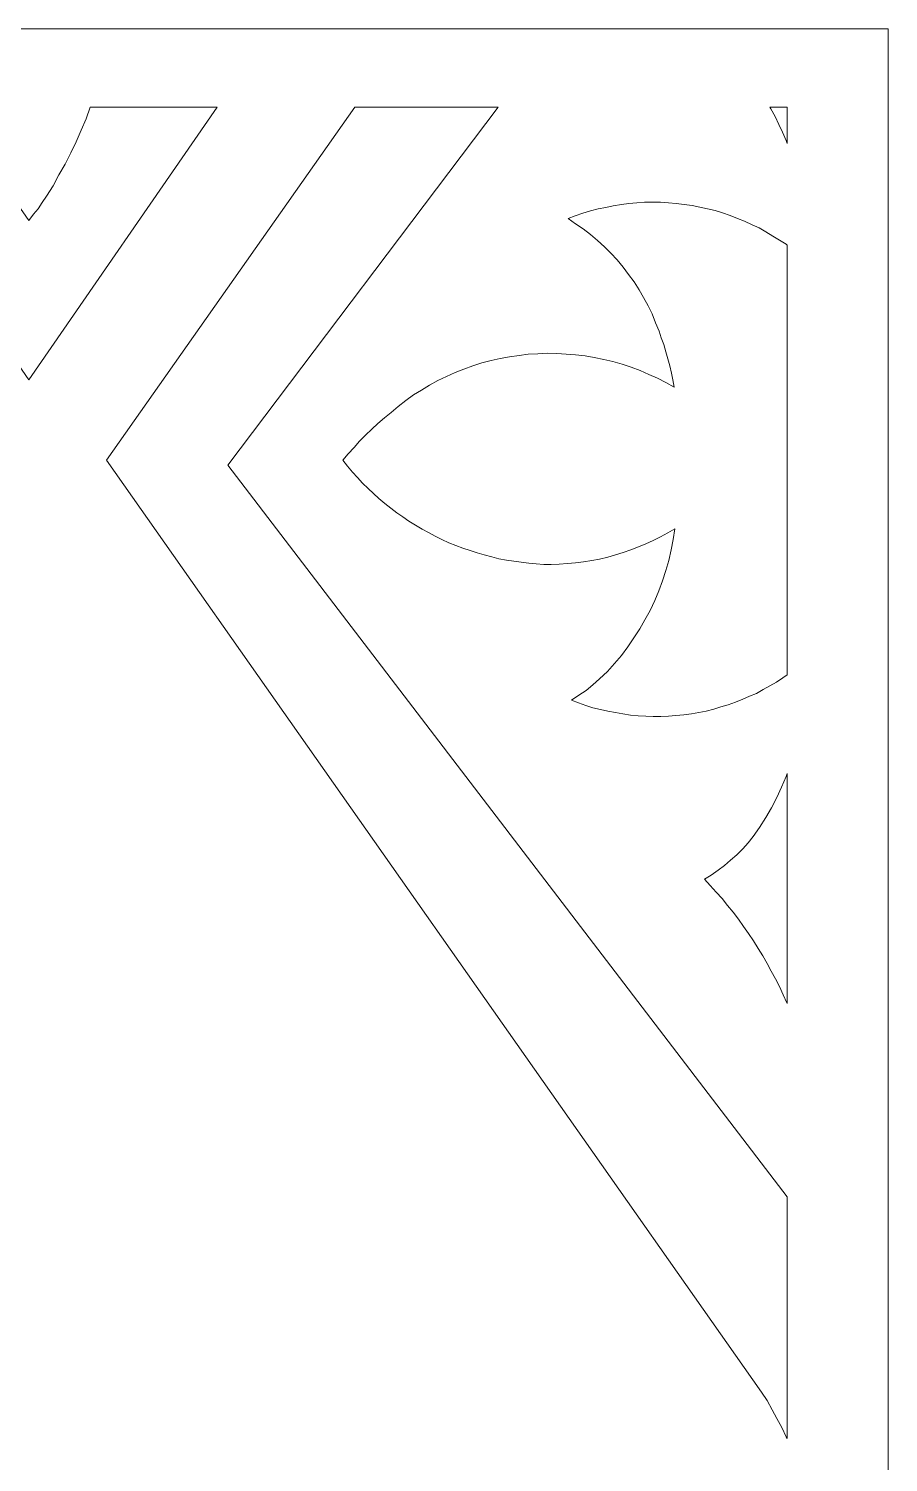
# Model space of a CAD drawing. Header units: centimetres. Extents: x -9.4 to 6.3, y -13 to 13.6.
# Drawn here: x 2.86 to 6.25, y 7.92 to 13.59 of the extents above; entities that cross this region are included whole.
import ezdxf

# ---------------------------------------------------------------- set-up
doc = ezdxf.new("R2010")
doc.units = ezdxf.units.CM
doc.header["$MEASUREMENT"] = 0
doc.layers.add('layer 1', color=7, linetype='Continuous')

msp = doc.modelspace()

# ---------------------------------------------------------------- linework, layer by layer
at = {"layer": 'layer 1', "color": 242, "lineweight": 9}
for points, knots in [([(-0.53695, 13.58709), (-0.53695, 13.58709), (6.25027, 13.58709), (6.25027, 13.58709), (6.25027, 13.58709), (6.25027, 13.58709), (6.25027, -13.01887), (6.25027, -13.01887), (6.25027, -13.01887), (6.25027, -13.01887), (-0.53695, -13.01887), (-0.53695, -13.01887), (-0.53695, -13.01887), (-0.53695, -13.01887), (-0.53695, 13.58709), (-0.53695, 13.58709)], [0, 0, 0, 0, 0.2, 0.2, 0.2, 0.2, 0.4, 0.4, 0.4, 0.4, 0.6, 0.6, 0.6, 0.6, 1, 1, 1, 1]), ([(2.11383, 13.27641), (2.11383, 13.27641), (2.61267, 13.27641), (2.61267, 13.27641), (2.61267, 13.27641), (2.61267, 13.27641), (2.62195, 13.25321), (2.62195, 13.25321), (2.62195, 13.25321), (2.62195, 13.25321), (2.6357, 13.21515), (2.6357, 13.21515), (2.6357, 13.21515), (2.6357, 13.21515), (2.65261, 13.17815), (2.65261, 13.17815), (2.65261, 13.17815), (2.65261, 13.17815), (2.66952, 13.14113), (2.66952, 13.14113), (2.66952, 13.14113), (2.66952, 13.14113), (2.6875, 13.10519), (2.6875, 13.10519), (2.6875, 13.10519), (2.6875, 13.10519), (2.70547, 13.06925), (2.70547, 13.06925), (2.70547, 13.06925), (2.70547, 13.06925), (2.7245, 13.0333), (2.7245, 13.0333), (2.7245, 13.0333), (2.7245, 13.0333), (2.74564, 12.99842), (2.74564, 12.99842), (2.74564, 12.99842), (2.74564, 12.99842), (2.76678, 12.96351), (2.76678, 12.96351), (2.76678, 12.96351), (2.76678, 12.96351), (2.78794, 12.92968), (2.78794, 12.92968), (2.78794, 12.92968), (2.78794, 12.92968), (2.81014, 12.89585), (2.81014, 12.89585), (2.81014, 12.89585), (2.81014, 12.89585), (2.8334, 12.86308), (2.8334, 12.86308), (2.8334, 12.86308), (2.8334, 12.86308), (2.85666, 12.82925), (2.85666, 12.82925), (2.85666, 12.82925), (2.85666, 12.82925), (2.87569, 12.85357), (2.87569, 12.85357), (2.87569, 12.85357), (2.87569, 12.85357), (2.89366, 12.87577), (2.89366, 12.87577), (2.89366, 12.87577), (2.89366, 12.87577), (2.90952, 12.90008), (2.90952, 12.90008), (2.90952, 12.90008), (2.90952, 12.90008), (2.92643, 12.92545), (2.92643, 12.92545), (2.92643, 12.92545), (2.92643, 12.92545), (2.95288, 12.96668), (2.95288, 12.96668), (2.95288, 12.96668), (2.95288, 12.96668), (2.97614, 13.00899), (2.97614, 13.00899), (2.97614, 13.00899), (2.97614, 13.00899), (3.00045, 13.05233), (3.00045, 13.05233), (3.00045, 13.05233), (3.00045, 13.05233), (3.02265, 13.09673), (3.02265, 13.09673), (3.02265, 13.09673), (3.02265, 13.09673), (3.0438, 13.14008), (3.0438, 13.14008), (3.0438, 13.14008), (3.0438, 13.14008), (3.06388, 13.18555), (3.06388, 13.18555), (3.06388, 13.18555), (3.06388, 13.18555), (3.08291, 13.23101), (3.08291, 13.23101), (3.08291, 13.23101), (3.08291, 13.23101), (3.0998, 13.27641), (3.0998, 13.27641), (3.0998, 13.27641), (3.0998, 13.27641), (3.60007, 13.27641), (3.60007, 13.27641), (3.60007, 13.27641), (3.60007, 13.27641), (2.85666, 12.19911), (2.85666, 12.19911), (2.85666, 12.19911), (2.85666, 12.19911), (2.11383, 13.27641), (2.11383, 13.27641)], [0, 0, 0, 0, 0.0333333, 0.0333333, 0.0333333, 0.0333333, 0.0666667, 0.0666667, 0.0666667, 0.0666667, 0.1, 0.1, 0.1, 0.1, 0.1333333, 0.1333333, 0.1333333, 0.1333333, 0.1666667, 0.1666667, 0.1666667, 0.1666667, 0.2, 0.2, 0.2, 0.2, 0.2333333, 0.2333333, 0.2333333, 0.2333333, 0.2666667, 0.2666667, 0.2666667, 0.2666667, 0.3, 0.3, 0.3, 0.3, 0.3333333, 0.3333333, 0.3333333, 0.3333333, 0.3666667, 0.3666667, 0.3666667, 0.3666667, 0.4, 0.4, 0.4, 0.4, 0.4333333, 0.4333333, 0.4333333, 0.4333333, 0.4666667, 0.4666667, 0.4666667, 0.4666667, 0.5, 0.5, 0.5, 0.5, 0.5333333, 0.5333333, 0.5333333, 0.5333333, 0.5666667, 0.5666667, 0.5666667, 0.5666667, 0.6, 0.6, 0.6, 0.6, 0.6333333, 0.6333333, 0.6333333, 0.6333333, 0.6666667, 0.6666667, 0.6666667, 0.6666667, 0.7, 0.7, 0.7, 0.7, 0.7333333, 0.7333333, 0.7333333, 0.7333333, 0.7666667, 0.7666667, 0.7666667, 0.7666667, 0.8, 0.8, 0.8, 0.8, 0.8333333, 0.8333333, 0.8333333, 0.8333333, 0.8666667, 0.8666667, 0.8666667, 0.8666667, 0.9, 0.9, 0.9, 0.9, 0.9333333, 0.9333333, 0.9333333, 0.9333333, 1, 1, 1, 1]), ([(4.14375, 13.27641), (4.14375, 13.27641), (4.70993, 13.27641), (4.70993, 13.27641), (4.70993, 13.27641), (4.70993, 13.27641), (3.64328, 11.8629), (3.64328, 11.8629), (3.64328, 11.8629), (3.64328, 11.8629), (5.8509, 8.97237), (5.8509, 8.97237), (5.8509, 8.97237), (5.8509, 8.97237), (5.8509, 8.01691), (5.8509, 8.01691), (5.8509, 8.01691), (5.8509, 8.01691), (5.84769, 8.02393), (5.84769, 8.02393), (5.84769, 8.02393), (5.84769, 8.02393), (5.8297, 8.05989), (5.8297, 8.05989), (5.8297, 8.05989), (5.8297, 8.05989), (5.81067, 8.09584), (5.81067, 8.09584), (5.81067, 8.09584), (5.81067, 8.09584), (5.79165, 8.13072), (5.79165, 8.13072), (5.79165, 8.13072), (5.79165, 8.13072), (5.77156, 8.16667), (5.77156, 8.16667), (5.77156, 8.16667), (5.77156, 8.16667), (5.74936, 8.2005), (5.74936, 8.2005), (5.74936, 8.2005), (5.74936, 8.2005), (3.16327, 11.88193), (3.16327, 11.88193), (3.16327, 11.88193), (3.16327, 11.88193), (4.14375, 13.27641), (4.14375, 13.27641)], [0, 0, 0, 0, 0.0769231, 0.0769231, 0.0769231, 0.0769231, 0.1538462, 0.1538462, 0.1538462, 0.1538462, 0.2307692, 0.2307692, 0.2307692, 0.2307692, 0.3076923, 0.3076923, 0.3076923, 0.3076923, 0.3846154, 0.3846154, 0.3846154, 0.3846154, 0.4615385, 0.4615385, 0.4615385, 0.4615385, 0.5384615, 0.5384615, 0.5384615, 0.5384615, 0.6153846, 0.6153846, 0.6153846, 0.6153846, 0.6923077, 0.6923077, 0.6923077, 0.6923077, 0.7692308, 0.7692308, 0.7692308, 0.7692308, 0.8461538, 0.8461538, 0.8461538, 0.8461538, 1, 1, 1, 1]), ([(5.78232, 13.27641), (5.78232, 13.27641), (5.8509, 13.27641), (5.8509, 13.27641), (5.8509, 13.27641), (5.8509, 13.27641), (5.8509, 13.13373), (5.8509, 13.13373), (5.8509, 13.13373), (5.8509, 13.13373), (5.84664, 13.14536), (5.84664, 13.14536), (5.84664, 13.14536), (5.84664, 13.14536), (5.83287, 13.17815), (5.83287, 13.17815), (5.83287, 13.17815), (5.83287, 13.17815), (5.81807, 13.20881), (5.81807, 13.20881), (5.81807, 13.20881), (5.81807, 13.20881), (5.80327, 13.24052), (5.80327, 13.24052), (5.80327, 13.24052), (5.80327, 13.24052), (5.78636, 13.27012), (5.78636, 13.27012), (5.78636, 13.27012), (5.78636, 13.27012), (5.78232, 13.27641), (5.78232, 13.27641)], [0, 0, 0, 0, 0.1111111, 0.1111111, 0.1111111, 0.1111111, 0.2222222, 0.2222222, 0.2222222, 0.2222222, 0.3333333, 0.3333333, 0.3333333, 0.3333333, 0.4444444, 0.4444444, 0.4444444, 0.4444444, 0.5555556, 0.5555556, 0.5555556, 0.5555556, 0.6666667, 0.6666667, 0.6666667, 0.6666667, 0.7777778, 0.7777778, 0.7777778, 0.7777778, 1, 1, 1, 1]), ([(5.8509, 12.73195), (5.8509, 12.73195), (5.8509, 11.03367), (5.8509, 11.03367), (5.8509, 11.03367), (5.8509, 11.03367), (5.83393, 11.02237), (5.83393, 11.02237), (5.83393, 11.02237), (5.83393, 11.02237), (5.80856, 11.00545), (5.80856, 11.00545), (5.80856, 11.00545), (5.80856, 11.00545), (5.78319, 10.99065), (5.78319, 10.99065), (5.78319, 10.99065), (5.78319, 10.99065), (5.75676, 10.97585), (5.75676, 10.97585), (5.75676, 10.97585), (5.75676, 10.97585), (5.73033, 10.96105), (5.73033, 10.96105), (5.73033, 10.96105), (5.73033, 10.96105), (5.70284, 10.9494), (5.70284, 10.9494), (5.70284, 10.9494), (5.70284, 10.9494), (5.67536, 10.93777), (5.67536, 10.93777), (5.67536, 10.93777), (5.67536, 10.93777), (5.6468, 10.92615), (5.6468, 10.92615), (5.6468, 10.92615), (5.6468, 10.92615), (5.61825, 10.91557), (5.61825, 10.91557), (5.61825, 10.91557), (5.61825, 10.91557), (5.58971, 10.90712), (5.58971, 10.90712), (5.58971, 10.90712), (5.58971, 10.90712), (5.56117, 10.89866), (5.56117, 10.89866), (5.56117, 10.89866), (5.56117, 10.89866), (5.53157, 10.89126), (5.53157, 10.89126), (5.53157, 10.89126), (5.53157, 10.89126), (5.50197, 10.88597), (5.50197, 10.88597), (5.50197, 10.88597), (5.50197, 10.88597), (5.4734, 10.88069), (5.4734, 10.88069), (5.4734, 10.88069), (5.4734, 10.88069), (5.44275, 10.87646), (5.44275, 10.87646), (5.44275, 10.87646), (5.44275, 10.87646), (5.41209, 10.87329), (5.41209, 10.87329), (5.41209, 10.87329), (5.41209, 10.87329), (5.38249, 10.87117), (5.38249, 10.87117), (5.38249, 10.87117), (5.38249, 10.87117), (5.35183, 10.87012), (5.35183, 10.87012), (5.35183, 10.87012), (5.35183, 10.87012), (5.32221, 10.87012), (5.32221, 10.87012), (5.32221, 10.87012), (5.32221, 10.87012), (5.29261, 10.87117), (5.29261, 10.87117), (5.29261, 10.87117), (5.29261, 10.87117), (5.26301, 10.87223), (5.26301, 10.87223), (5.26301, 10.87223), (5.26301, 10.87223), (5.23235, 10.8754), (5.23235, 10.8754), (5.23235, 10.8754), (5.23235, 10.8754), (5.20275, 10.87963), (5.20275, 10.87963), (5.20275, 10.87963), (5.20275, 10.87963), (5.17315, 10.88492), (5.17315, 10.88492), (5.17315, 10.88492), (5.17315, 10.88492), (5.14353, 10.8902), (5.14353, 10.8902), (5.14353, 10.8902), (5.14353, 10.8902), (5.11393, 10.89655), (5.11393, 10.89655), (5.11393, 10.89655), (5.11393, 10.89655), (5.08433, 10.90395), (5.08433, 10.90395), (5.08433, 10.90395), (5.08433, 10.90395), (5.05579, 10.91346), (5.05579, 10.91346), (5.05579, 10.91346), (5.05579, 10.91346), (5.02725, 10.92297), (5.02725, 10.92297), (5.02725, 10.92297), (5.02725, 10.92297), (4.99976, 10.93355), (4.99976, 10.93355), (4.99976, 10.93355), (4.99976, 10.93355), (5.0283, 10.95365), (5.0283, 10.95365), (5.0283, 10.95365), (5.0283, 10.95365), (5.0579, 10.97268), (5.0579, 10.97268), (5.0579, 10.97268), (5.0579, 10.97268), (5.08433, 10.99488), (5.08433, 10.99488), (5.08433, 10.99488), (5.08433, 10.99488), (5.11076, 11.01814), (5.11076, 11.01814), (5.11076, 11.01814), (5.11076, 11.01814), (5.14142, 11.04774), (5.14142, 11.04774), (5.14142, 11.04774), (5.14142, 11.04774), (5.16892, 11.07945), (5.16892, 11.07945), (5.16892, 11.07945), (5.16892, 11.07945), (5.19641, 11.11117), (5.19641, 11.11117), (5.19641, 11.11117), (5.19641, 11.11117), (5.22178, 11.14501), (5.22178, 11.14501), (5.22178, 11.14501), (5.22178, 11.14501), (5.2461, 11.1799), (5.2461, 11.1799), (5.2461, 11.1799), (5.2461, 11.1799), (5.26935, 11.21584), (5.26935, 11.21584), (5.26935, 11.21584), (5.26935, 11.21584), (5.28944, 11.25179), (5.28944, 11.25179), (5.28944, 11.25179), (5.28944, 11.25179), (5.30953, 11.28879), (5.30953, 11.28879), (5.30953, 11.28879), (5.30953, 11.28879), (5.32857, 11.32792), (5.32857, 11.32792), (5.32857, 11.32792), (5.32857, 11.32792), (5.34443, 11.36598), (5.34443, 11.36598), (5.34443, 11.36598), (5.34443, 11.36598), (5.35923, 11.40615), (5.35923, 11.40615), (5.35923, 11.40615), (5.35923, 11.40615), (5.37192, 11.44632), (5.37192, 11.44632), (5.37192, 11.44632), (5.37192, 11.44632), (5.38355, 11.48651), (5.38355, 11.48651), (5.38355, 11.48651), (5.38355, 11.48651), (5.39306, 11.52774), (5.39306, 11.52774), (5.39306, 11.52774), (5.39306, 11.52774), (5.40152, 11.56897), (5.40152, 11.56897), (5.40152, 11.56897), (5.40152, 11.56897), (5.40786, 11.61126), (5.40786, 11.61126), (5.40786, 11.61126), (5.40786, 11.61126), (5.37932, 11.5954), (5.37932, 11.5954), (5.37932, 11.5954), (5.37932, 11.5954), (5.35077, 11.57954), (5.35077, 11.57954), (5.35077, 11.57954), (5.35077, 11.57954), (5.32221, 11.56474), (5.32221, 11.56474), (5.32221, 11.56474), (5.32221, 11.56474), (5.29261, 11.55206), (5.29261, 11.55206), (5.29261, 11.55206), (5.29261, 11.55206), (5.26407, 11.53937), (5.26407, 11.53937), (5.26407, 11.53937), (5.26407, 11.53937), (5.23341, 11.52774), (5.23341, 11.52774), (5.23341, 11.52774), (5.23341, 11.52774), (5.20381, 11.51717), (5.20381, 11.51717), (5.20381, 11.51717), (5.20381, 11.51717), (5.17315, 11.50766), (5.17315, 11.50766), (5.17315, 11.50766), (5.17315, 11.50766), (5.14248, 11.4992), (5.14248, 11.4992), (5.14248, 11.4992), (5.14248, 11.4992), (5.11076, 11.4918), (5.11076, 11.4918), (5.11076, 11.4918), (5.11076, 11.4918), (5.0801, 11.48651), (5.0801, 11.48651), (5.0801, 11.48651), (5.0801, 11.48651), (5.04733, 11.48123), (5.04733, 11.48123), (5.04733, 11.48123), (5.04733, 11.48123), (5.01562, 11.477), (5.01562, 11.477), (5.01562, 11.477), (5.01562, 11.477), (4.98388, 11.47383), (4.98388, 11.47383), (4.98388, 11.47383), (4.98388, 11.47383), (4.95111, 11.47171), (4.95111, 11.47171), (4.95111, 11.47171), (4.95111, 11.47171), (4.9194, 11.47066), (4.9194, 11.47066), (4.9194, 11.47066), (4.9194, 11.47066), (4.8898, 11.47066), (4.8898, 11.47066), (4.8898, 11.47066), (4.8898, 11.47066), (4.8602, 11.47277), (4.8602, 11.47277), (4.8602, 11.47277), (4.8602, 11.47277), (4.8306, 11.47594), (4.8306, 11.47594), (4.8306, 11.47594), (4.8306, 11.47594), (4.80098, 11.47911), (4.80098, 11.47911), (4.80098, 11.47911), (4.80098, 11.47911), (4.77138, 11.48334), (4.77138, 11.48334), (4.77138, 11.48334), (4.77138, 11.48334), (4.74283, 11.48757), (4.74283, 11.48757), (4.74283, 11.48757), (4.74283, 11.48757), (4.71323, 11.49286), (4.71323, 11.49286), (4.71323, 11.49286), (4.71323, 11.49286), (4.68469, 11.50026), (4.68469, 11.50026), (4.68469, 11.50026), (4.68469, 11.50026), (4.65509, 11.50766), (4.65509, 11.50766), (4.65509, 11.50766), (4.65509, 11.50766), (4.62653, 11.51611), (4.62653, 11.51611), (4.62653, 11.51611), (4.62653, 11.51611), (4.59904, 11.52563), (4.59904, 11.52563), (4.59904, 11.52563), (4.59904, 11.52563), (4.5705, 11.53514), (4.5705, 11.53514), (4.5705, 11.53514), (4.5705, 11.53514), (4.54301, 11.54571), (4.54301, 11.54571), (4.54301, 11.54571), (4.54301, 11.54571), (4.51553, 11.55629), (4.51553, 11.55629), (4.51553, 11.55629), (4.51553, 11.55629), (4.48804, 11.56897), (4.48804, 11.56897), (4.48804, 11.56897), (4.48804, 11.56897), (4.46159, 11.58166), (4.46159, 11.58166), (4.46159, 11.58166), (4.46159, 11.58166), (4.43516, 11.59646), (4.43516, 11.59646), (4.43516, 11.59646), (4.43516, 11.59646), (4.40979, 11.6102), (4.40979, 11.6102), (4.40979, 11.6102), (4.40979, 11.6102), (4.38336, 11.625), (4.38336, 11.625), (4.38336, 11.625), (4.38336, 11.625), (4.35799, 11.64088), (4.35799, 11.64088), (4.35799, 11.64088), (4.35799, 11.64088), (4.33368, 11.65779), (4.33368, 11.65779), (4.33368, 11.65779), (4.33368, 11.65779), (4.30936, 11.67471), (4.30936, 11.67471), (4.30936, 11.67471), (4.30936, 11.67471), (4.28609, 11.69268), (4.28609, 11.69268), (4.28609, 11.69268), (4.28609, 11.69268), (4.26283, 11.71065), (4.26283, 11.71065), (4.26283, 11.71065), (4.26283, 11.71065), (4.23957, 11.73074), (4.23957, 11.73074), (4.23957, 11.73074), (4.23957, 11.73074), (4.21843, 11.75082), (4.21843, 11.75082), (4.21843, 11.75082), (4.21843, 11.75082), (4.19623, 11.77091), (4.19623, 11.77091), (4.19623, 11.77091), (4.19623, 11.77091), (4.17508, 11.79205), (4.17508, 11.79205), (4.17508, 11.79205), (4.17508, 11.79205), (4.155, 11.81321), (4.155, 11.81321), (4.155, 11.81321), (4.155, 11.81321), (4.13489, 11.83541), (4.13489, 11.83541), (4.13489, 11.83541), (4.13489, 11.83541), (4.11586, 11.85867), (4.11586, 11.85867), (4.11586, 11.85867), (4.11586, 11.85867), (4.09684, 11.88193), (4.09684, 11.88193), (4.09684, 11.88193), (4.09684, 11.88193), (4.11798, 11.9073), (4.11798, 11.9073), (4.11798, 11.9073), (4.11798, 11.9073), (4.14125, 11.93267), (4.14125, 11.93267), (4.14125, 11.93267), (4.14125, 11.93267), (4.1624, 11.95699), (4.1624, 11.95699), (4.1624, 11.95699), (4.1624, 11.95699), (4.18671, 11.98132), (4.18671, 11.98132), (4.18671, 11.98132), (4.18671, 11.98132), (4.21103, 12.00458), (4.21103, 12.00458), (4.21103, 12.00458), (4.21103, 12.00458), (4.23534, 12.02678), (4.23534, 12.02678), (4.23534, 12.02678), (4.23534, 12.02678), (4.26071, 12.05003), (4.26071, 12.05003), (4.26071, 12.05003), (4.26071, 12.05003), (4.28714, 12.07118), (4.28714, 12.07118), (4.28714, 12.07118), (4.28714, 12.07118), (4.3157, 12.09444), (4.3157, 12.09444), (4.3157, 12.09444), (4.3157, 12.09444), (4.3453, 12.11769), (4.3453, 12.11769), (4.3453, 12.11769), (4.3453, 12.11769), (4.37596, 12.13989), (4.37596, 12.13989), (4.37596, 12.13989), (4.37596, 12.13989), (4.40768, 12.15894), (4.40768, 12.15894), (4.40768, 12.15894), (4.40768, 12.15894), (4.43939, 12.17903), (4.43939, 12.17903), (4.43939, 12.17903), (4.43939, 12.17903), (4.47216, 12.197), (4.47216, 12.197), (4.47216, 12.197), (4.47216, 12.197), (4.50601, 12.21286), (4.50601, 12.21286), (4.50601, 12.21286), (4.50601, 12.21286), (4.53984, 12.22871), (4.53984, 12.22871), (4.53984, 12.22871), (4.53984, 12.22871), (4.57473, 12.24246), (4.57473, 12.24246), (4.57473, 12.24246), (4.57473, 12.24246), (4.61067, 12.25514), (4.61067, 12.25514), (4.61067, 12.25514), (4.61067, 12.25514), (4.64556, 12.26677), (4.64556, 12.26677), (4.64556, 12.26677), (4.64556, 12.26677), (4.68258, 12.27628), (4.68258, 12.27628), (4.68258, 12.27628), (4.68258, 12.27628), (4.71852, 12.28368), (4.71852, 12.28368), (4.71852, 12.28368), (4.71852, 12.28368), (4.75446, 12.29108), (4.75446, 12.29108), (4.75446, 12.29108), (4.75446, 12.29108), (4.79252, 12.29637), (4.79252, 12.29637), (4.79252, 12.29637), (4.79252, 12.29637), (4.82848, 12.3006), (4.82848, 12.3006), (4.82848, 12.3006), (4.82848, 12.3006), (4.86654, 12.30271), (4.86654, 12.30271), (4.86654, 12.30271), (4.86654, 12.30271), (4.90354, 12.30483), (4.90354, 12.30483), (4.90354, 12.30483), (4.90354, 12.30483), (4.9416, 12.30377), (4.9416, 12.30377), (4.9416, 12.30377), (4.9416, 12.30377), (4.9786, 12.30166), (4.9786, 12.30166), (4.9786, 12.30166), (4.9786, 12.30166), (5.01562, 12.29849), (5.01562, 12.29849), (5.01562, 12.29849), (5.01562, 12.29849), (5.05367, 12.29426), (5.05367, 12.29426), (5.05367, 12.29426), (5.05367, 12.29426), (5.08962, 12.28791), (5.08962, 12.28791), (5.08962, 12.28791), (5.08962, 12.28791), (5.12662, 12.28051), (5.12662, 12.28051), (5.12662, 12.28051), (5.12662, 12.28051), (5.16258, 12.27206), (5.16258, 12.27206), (5.16258, 12.27206), (5.16258, 12.27206), (5.19958, 12.26148), (5.19958, 12.26148), (5.19958, 12.26148), (5.19958, 12.26148), (5.23447, 12.24986), (5.23447, 12.24986), (5.23447, 12.24986), (5.23447, 12.24986), (5.27041, 12.23611), (5.27041, 12.23611), (5.27041, 12.23611), (5.27041, 12.23611), (5.30424, 12.22131), (5.30424, 12.22131), (5.30424, 12.22131), (5.30424, 12.22131), (5.33914, 12.20651), (5.33914, 12.20651), (5.33914, 12.20651), (5.33914, 12.20651), (5.37192, 12.1896), (5.37192, 12.1896), (5.37192, 12.1896), (5.37192, 12.1896), (5.40469, 12.17057), (5.40469, 12.17057), (5.40469, 12.17057), (5.40469, 12.17057), (5.3994, 12.19911), (5.3994, 12.19911), (5.3994, 12.19911), (5.3994, 12.19911), (5.39412, 12.2266), (5.39412, 12.2266), (5.39412, 12.2266), (5.39412, 12.2266), (5.38777, 12.25514), (5.38777, 12.25514), (5.38777, 12.25514), (5.38777, 12.25514), (5.38037, 12.28263), (5.38037, 12.28263), (5.38037, 12.28263), (5.38037, 12.28263), (5.37192, 12.31011), (5.37192, 12.31011), (5.37192, 12.31011), (5.37192, 12.31011), (5.36346, 12.33868), (5.36346, 12.33868), (5.36346, 12.33868), (5.36346, 12.33868), (5.35394, 12.3651), (5.35394, 12.3651), (5.35394, 12.3651), (5.35394, 12.3651), (5.34549, 12.39259), (5.34549, 12.39259), (5.34549, 12.39259), (5.34549, 12.39259), (5.33174, 12.42536), (5.33174, 12.42536), (5.33174, 12.42536), (5.33174, 12.42536), (5.31798, 12.46025), (5.31798, 12.46025), (5.31798, 12.46025), (5.31798, 12.46025), (5.30213, 12.49198), (5.30213, 12.49198), (5.30213, 12.49198), (5.30213, 12.49198), (5.28415, 12.52475), (5.28415, 12.52475), (5.28415, 12.52475), (5.28415, 12.52475), (5.26724, 12.55541), (5.26724, 12.55541), (5.26724, 12.55541), (5.26724, 12.55541), (5.24715, 12.58713), (5.24715, 12.58713), (5.24715, 12.58713), (5.24715, 12.58713), (5.22495, 12.61567), (5.22495, 12.61567), (5.22495, 12.61567), (5.22495, 12.61567), (5.20381, 12.64527), (5.20381, 12.64527), (5.20381, 12.64527), (5.20381, 12.64527), (5.1795, 12.67383), (5.1795, 12.67383), (5.1795, 12.67383), (5.1795, 12.67383), (5.15516, 12.70026), (5.15516, 12.70026), (5.15516, 12.70026), (5.15516, 12.70026), (5.12979, 12.72563), (5.12979, 12.72563), (5.12979, 12.72563), (5.12979, 12.72563), (5.1023, 12.74995), (5.1023, 12.74995), (5.1023, 12.74995), (5.1023, 12.74995), (5.07482, 12.77426), (5.07482, 12.77426), (5.07482, 12.77426), (5.07482, 12.77426), (5.04627, 12.79646), (5.04627, 12.79646), (5.04627, 12.79646), (5.04627, 12.79646), (5.01562, 12.81655), (5.01562, 12.81655), (5.01562, 12.81655), (5.01562, 12.81655), (4.98602, 12.83665), (4.98602, 12.83665), (4.98602, 12.83665), (4.98602, 12.83665), (5.01456, 12.84828), (5.01456, 12.84828), (5.01456, 12.84828), (5.01456, 12.84828), (5.04416, 12.8578), (5.04416, 12.8578), (5.04416, 12.8578), (5.04416, 12.8578), (5.07482, 12.86731), (5.07482, 12.86731), (5.07482, 12.86731), (5.07482, 12.86731), (5.10442, 12.87471), (5.10442, 12.87471), (5.10442, 12.87471), (5.10442, 12.87471), (5.13508, 12.88105), (5.13508, 12.88105), (5.13508, 12.88105), (5.13508, 12.88105), (5.16469, 12.8874), (5.16469, 12.8874), (5.16469, 12.8874), (5.16469, 12.8874), (5.19641, 12.89268), (5.19641, 12.89268), (5.19641, 12.89268), (5.19641, 12.89268), (5.22601, 12.89585), (5.22601, 12.89585), (5.22601, 12.89585), (5.22601, 12.89585), (5.25772, 12.89902), (5.25772, 12.89902), (5.25772, 12.89902), (5.25772, 12.89902), (5.28838, 12.90114), (5.28838, 12.90114), (5.28838, 12.90114), (5.28838, 12.90114), (5.3201, 12.90114), (5.3201, 12.90114), (5.3201, 12.90114), (5.3201, 12.90114), (5.35077, 12.90114), (5.35077, 12.90114), (5.35077, 12.90114), (5.35077, 12.90114), (5.38249, 12.89902), (5.38249, 12.89902), (5.38249, 12.89902), (5.38249, 12.89902), (5.41315, 12.89691), (5.41315, 12.89691), (5.41315, 12.89691), (5.41315, 12.89691), (5.4438, 12.89268), (5.4438, 12.89268), (5.4438, 12.89268), (5.4438, 12.89268), (5.47552, 12.88845), (5.47552, 12.88845), (5.47552, 12.88845), (5.47552, 12.88845), (5.50619, 12.88211), (5.50619, 12.88211), (5.50619, 12.88211), (5.50619, 12.88211), (5.53685, 12.87471), (5.53685, 12.87471), (5.53685, 12.87471), (5.53685, 12.87471), (5.56645, 12.86837), (5.56645, 12.86837), (5.56645, 12.86837), (5.56645, 12.86837), (5.59605, 12.85885), (5.59605, 12.85885), (5.59605, 12.85885), (5.59605, 12.85885), (5.62565, 12.84934), (5.62565, 12.84934), (5.62565, 12.84934), (5.62565, 12.84934), (5.65525, 12.83771), (5.65525, 12.83771), (5.65525, 12.83771), (5.65525, 12.83771), (5.68276, 12.82606), (5.68276, 12.82606), (5.68276, 12.82606), (5.68276, 12.82606), (5.71236, 12.81232), (5.71236, 12.81232), (5.71236, 12.81232), (5.71236, 12.81232), (5.73984, 12.79963), (5.73984, 12.79963), (5.73984, 12.79963), (5.73984, 12.79963), (5.76733, 12.78483), (5.76733, 12.78483), (5.76733, 12.78483), (5.76733, 12.78483), (5.79482, 12.76792), (5.79482, 12.76792), (5.79482, 12.76792), (5.79482, 12.76792), (5.82019, 12.751), (5.82019, 12.751), (5.82019, 12.751), (5.82019, 12.751), (5.84664, 12.73515), (5.84664, 12.73515), (5.84664, 12.73515), (5.84664, 12.73515), (5.8509, 12.73195), (5.8509, 12.73195)], [0, 0, 0, 0, 0.0051546, 0.0051546, 0.0051546, 0.0051546, 0.0103093, 0.0103093, 0.0103093, 0.0103093, 0.0154639, 0.0154639, 0.0154639, 0.0154639, 0.0206186, 0.0206186, 0.0206186, 0.0206186, 0.0257732, 0.0257732, 0.0257732, 0.0257732, 0.0309278, 0.0309278, 0.0309278, 0.0309278, 0.0360825, 0.0360825, 0.0360825, 0.0360825, 0.0412371, 0.0412371, 0.0412371, 0.0412371, 0.0463918, 0.0463918, 0.0463918, 0.0463918, 0.0515464, 0.0515464, 0.0515464, 0.0515464, 0.056701, 0.056701, 0.056701, 0.056701, 0.0618557, 0.0618557, 0.0618557, 0.0618557, 0.0670103, 0.0670103, 0.0670103, 0.0670103, 0.0721649, 0.0721649, 0.0721649, 0.0721649, 0.0773196, 0.0773196, 0.0773196, 0.0773196, 0.0824742, 0.0824742, 0.0824742, 0.0824742, 0.0876289, 0.0876289, 0.0876289, 0.0876289, 0.0927835, 0.0927835, 0.0927835, 0.0927835, 0.0979381, 0.0979381, 0.0979381, 0.0979381, 0.1030928, 0.1030928, 0.1030928, 0.1030928, 0.1082474, 0.1082474, 0.1082474, 0.1082474, 0.1134021, 0.1134021, 0.1134021, 0.1134021, 0.1185567, 0.1185567, 0.1185567, 0.1185567, 0.1237113, 0.1237113, 0.1237113, 0.1237113, 0.128866, 0.128866, 0.128866, 0.128866, 0.1340206, 0.1340206, 0.1340206, 0.1340206, 0.1391753, 0.1391753, 0.1391753, 0.1391753, 0.1443299, 0.1443299, 0.1443299, 0.1443299, 0.1494845, 0.1494845, 0.1494845, 0.1494845, 0.1546392, 0.1546392, 0.1546392, 0.1546392, 0.1597938, 0.1597938, 0.1597938, 0.1597938, 0.1649485, 0.1649485, 0.1649485, 0.1649485, 0.1701031, 0.1701031, 0.1701031, 0.1701031, 0.1752577, 0.1752577, 0.1752577, 0.1752577, 0.1804124, 0.1804124, 0.1804124, 0.1804124, 0.185567, 0.185567, 0.185567, 0.185567, 0.1907216, 0.1907216, 0.1907216, 0.1907216, 0.1958763, 0.1958763, 0.1958763, 0.1958763, 0.2010309, 0.2010309, 0.2010309, 0.2010309, 0.2061856, 0.2061856, 0.2061856, 0.2061856, 0.2113402, 0.2113402, 0.2113402, 0.2113402, 0.2164948, 0.2164948, 0.2164948, 0.2164948, 0.2216495, 0.2216495, 0.2216495, 0.2216495, 0.2268041, 0.2268041, 0.2268041, 0.2268041, 0.2319588, 0.2319588, 0.2319588, 0.2319588, 0.2371134, 0.2371134, 0.2371134, 0.2371134, 0.242268, 0.242268, 0.242268, 0.242268, 0.2474227, 0.2474227, 0.2474227, 0.2474227, 0.2525773, 0.2525773, 0.2525773, 0.2525773, 0.257732, 0.257732, 0.257732, 0.257732, 0.2628866, 0.2628866, 0.2628866, 0.2628866, 0.2680412, 0.2680412, 0.2680412, 0.2680412, 0.2731959, 0.2731959, 0.2731959, 0.2731959, 0.2783505, 0.2783505, 0.2783505, 0.2783505, 0.2835052, 0.2835052, 0.2835052, 0.2835052, 0.2886598, 0.2886598, 0.2886598, 0.2886598, 0.2938144, 0.2938144, 0.2938144, 0.2938144, 0.2989691, 0.2989691, 0.2989691, 0.2989691, 0.3041237, 0.3041237, 0.3041237, 0.3041237, 0.3092784, 0.3092784, 0.3092784, 0.3092784, 0.314433, 0.314433, 0.314433, 0.314433, 0.3195876, 0.3195876, 0.3195876, 0.3195876, 0.3247423, 0.3247423, 0.3247423, 0.3247423, 0.3298969, 0.3298969, 0.3298969, 0.3298969, 0.3350515, 0.3350515, 0.3350515, 0.3350515, 0.3402062, 0.3402062, 0.3402062, 0.3402062, 0.3453608, 0.3453608, 0.3453608, 0.3453608, 0.3505155, 0.3505155, 0.3505155, 0.3505155, 0.3556701, 0.3556701, 0.3556701, 0.3556701, 0.3608247, 0.3608247, 0.3608247, 0.3608247, 0.3659794, 0.3659794, 0.3659794, 0.3659794, 0.371134, 0.371134, 0.371134, 0.371134, 0.3762887, 0.3762887, 0.3762887, 0.3762887, 0.3814433, 0.3814433, 0.3814433, 0.3814433, 0.3865979, 0.3865979, 0.3865979, 0.3865979, 0.3917526, 0.3917526, 0.3917526, 0.3917526, 0.3969072, 0.3969072, 0.3969072, 0.3969072, 0.4020619, 0.4020619, 0.4020619, 0.4020619, 0.4072165, 0.4072165, 0.4072165, 0.4072165, 0.4123711, 0.4123711, 0.4123711, 0.4123711, 0.4175258, 0.4175258, 0.4175258, 0.4175258, 0.4226804, 0.4226804, 0.4226804, 0.4226804, 0.4278351, 0.4278351, 0.4278351, 0.4278351, 0.4329897, 0.4329897, 0.4329897, 0.4329897, 0.4381443, 0.4381443, 0.4381443, 0.4381443, 0.443299, 0.443299, 0.443299, 0.443299, 0.4484536, 0.4484536, 0.4484536, 0.4484536, 0.4536082, 0.4536082, 0.4536082, 0.4536082, 0.4587629, 0.4587629, 0.4587629, 0.4587629, 0.4639175, 0.4639175, 0.4639175, 0.4639175, 0.4690722, 0.4690722, 0.4690722, 0.4690722, 0.4742268, 0.4742268, 0.4742268, 0.4742268, 0.4793814, 0.4793814, 0.4793814, 0.4793814, 0.4845361, 0.4845361, 0.4845361, 0.4845361, 0.4896907, 0.4896907, 0.4896907, 0.4896907, 0.4948454, 0.4948454, 0.4948454, 0.4948454, 0.5, 0.5, 0.5, 0.5, 0.5051546, 0.5051546, 0.5051546, 0.5051546, 0.5103093, 0.5103093, 0.5103093, 0.5103093, 0.5154639, 0.5154639, 0.5154639, 0.5154639, 0.5206186, 0.5206186, 0.5206186, 0.5206186, 0.5257732, 0.5257732, 0.5257732, 0.5257732, 0.5309278, 0.5309278, 0.5309278, 0.5309278, 0.5360825, 0.5360825, 0.5360825, 0.5360825, 0.5412371, 0.5412371, 0.5412371, 0.5412371, 0.5463918, 0.5463918, 0.5463918, 0.5463918, 0.5515464, 0.5515464, 0.5515464, 0.5515464, 0.556701, 0.556701, 0.556701, 0.556701, 0.5618557, 0.5618557, 0.5618557, 0.5618557, 0.5670103, 0.5670103, 0.5670103, 0.5670103, 0.5721649, 0.5721649, 0.5721649, 0.5721649, 0.5773196, 0.5773196, 0.5773196, 0.5773196, 0.5824742, 0.5824742, 0.5824742, 0.5824742, 0.5876289, 0.5876289, 0.5876289, 0.5876289, 0.5927835, 0.5927835, 0.5927835, 0.5927835, 0.5979381, 0.5979381, 0.5979381, 0.5979381, 0.6030928, 0.6030928, 0.6030928, 0.6030928, 0.6082474, 0.6082474, 0.6082474, 0.6082474, 0.6134021, 0.6134021, 0.6134021, 0.6134021, 0.6185567, 0.6185567, 0.6185567, 0.6185567, 0.6237113, 0.6237113, 0.6237113, 0.6237113, 0.628866, 0.628866, 0.628866, 0.628866, 0.6340206, 0.6340206, 0.6340206, 0.6340206, 0.6391753, 0.6391753, 0.6391753, 0.6391753, 0.6443299, 0.6443299, 0.6443299, 0.6443299, 0.6494845, 0.6494845, 0.6494845, 0.6494845, 0.6546392, 0.6546392, 0.6546392, 0.6546392, 0.6597938, 0.6597938, 0.6597938, 0.6597938, 0.6649485, 0.6649485, 0.6649485, 0.6649485, 0.6701031, 0.6701031, 0.6701031, 0.6701031, 0.6752577, 0.6752577, 0.6752577, 0.6752577, 0.6804124, 0.6804124, 0.6804124, 0.6804124, 0.685567, 0.685567, 0.685567, 0.685567, 0.6907216, 0.6907216, 0.6907216, 0.6907216, 0.6958763, 0.6958763, 0.6958763, 0.6958763, 0.7010309, 0.7010309, 0.7010309, 0.7010309, 0.7061856, 0.7061856, 0.7061856, 0.7061856, 0.7113402, 0.7113402, 0.7113402, 0.7113402, 0.7164948, 0.7164948, 0.7164948, 0.7164948, 0.7216495, 0.7216495, 0.7216495, 0.7216495, 0.7268041, 0.7268041, 0.7268041, 0.7268041, 0.7319588, 0.7319588, 0.7319588, 0.7319588, 0.7371134, 0.7371134, 0.7371134, 0.7371134, 0.742268, 0.742268, 0.742268, 0.742268, 0.7474227, 0.7474227, 0.7474227, 0.7474227, 0.7525773, 0.7525773, 0.7525773, 0.7525773, 0.757732, 0.757732, 0.757732, 0.757732, 0.7628866, 0.7628866, 0.7628866, 0.7628866, 0.7680412, 0.7680412, 0.7680412, 0.7680412, 0.7731959, 0.7731959, 0.7731959, 0.7731959, 0.7783505, 0.7783505, 0.7783505, 0.7783505, 0.7835052, 0.7835052, 0.7835052, 0.7835052, 0.7886598, 0.7886598, 0.7886598, 0.7886598, 0.7938144, 0.7938144, 0.7938144, 0.7938144, 0.7989691, 0.7989691, 0.7989691, 0.7989691, 0.8041237, 0.8041237, 0.8041237, 0.8041237, 0.8092784, 0.8092784, 0.8092784, 0.8092784, 0.814433, 0.814433, 0.814433, 0.814433, 0.8195876, 0.8195876, 0.8195876, 0.8195876, 0.8247423, 0.8247423, 0.8247423, 0.8247423, 0.8298969, 0.8298969, 0.8298969, 0.8298969, 0.8350515, 0.8350515, 0.8350515, 0.8350515, 0.8402062, 0.8402062, 0.8402062, 0.8402062, 0.8453608, 0.8453608, 0.8453608, 0.8453608, 0.8505155, 0.8505155, 0.8505155, 0.8505155, 0.8556701, 0.8556701, 0.8556701, 0.8556701, 0.8608247, 0.8608247, 0.8608247, 0.8608247, 0.8659794, 0.8659794, 0.8659794, 0.8659794, 0.871134, 0.871134, 0.871134, 0.871134, 0.8762887, 0.8762887, 0.8762887, 0.8762887, 0.8814433, 0.8814433, 0.8814433, 0.8814433, 0.8865979, 0.8865979, 0.8865979, 0.8865979, 0.8917526, 0.8917526, 0.8917526, 0.8917526, 0.8969072, 0.8969072, 0.8969072, 0.8969072, 0.9020619, 0.9020619, 0.9020619, 0.9020619, 0.9072165, 0.9072165, 0.9072165, 0.9072165, 0.9123711, 0.9123711, 0.9123711, 0.9123711, 0.9175258, 0.9175258, 0.9175258, 0.9175258, 0.9226804, 0.9226804, 0.9226804, 0.9226804, 0.9278351, 0.9278351, 0.9278351, 0.9278351, 0.9329897, 0.9329897, 0.9329897, 0.9329897, 0.9381443, 0.9381443, 0.9381443, 0.9381443, 0.943299, 0.943299, 0.943299, 0.943299, 0.9484536, 0.9484536, 0.9484536, 0.9484536, 0.9536082, 0.9536082, 0.9536082, 0.9536082, 0.9587629, 0.9587629, 0.9587629, 0.9587629, 0.9639175, 0.9639175, 0.9639175, 0.9639175, 0.9690722, 0.9690722, 0.9690722, 0.9690722, 0.9742268, 0.9742268, 0.9742268, 0.9742268, 0.9793814, 0.9793814, 0.9793814, 0.9793814, 0.9845361, 0.9845361, 0.9845361, 0.9845361, 0.9896907, 0.9896907, 0.9896907, 0.9896907, 1, 1, 1, 1]), ([(5.8509, 10.64471), (5.8509, 10.64471), (5.8509, 9.73623), (5.8509, 9.73623), (5.8509, 9.73623), (5.8509, 9.73623), (5.84981, 9.73883), (5.84981, 9.73883), (5.84981, 9.73883), (5.84981, 9.73883), (5.83499, 9.7695), (5.83499, 9.7695), (5.83499, 9.7695), (5.83499, 9.7695), (5.82019, 9.80228), (5.82019, 9.80228), (5.82019, 9.80228), (5.82019, 9.80228), (5.80539, 9.83293), (5.80539, 9.83293), (5.80539, 9.83293), (5.80539, 9.83293), (5.78847, 9.86359), (5.78847, 9.86359), (5.78847, 9.86359), (5.78847, 9.86359), (5.77156, 9.89425), (5.77156, 9.89425), (5.77156, 9.89425), (5.77156, 9.89425), (5.75464, 9.92385), (5.75464, 9.92385), (5.75464, 9.92385), (5.75464, 9.92385), (5.73667, 9.95347), (5.73667, 9.95347), (5.73667, 9.95347), (5.73667, 9.95347), (5.71764, 9.98307), (5.71764, 9.98307), (5.71764, 9.98307), (5.71764, 9.98307), (5.69862, 10.01161), (5.69862, 10.01161), (5.69862, 10.01161), (5.69862, 10.01161), (5.67853, 10.04015), (5.67853, 10.04015), (5.67853, 10.04015), (5.67853, 10.04015), (5.65842, 10.0687), (5.65842, 10.0687), (5.65842, 10.0687), (5.65842, 10.0687), (5.63728, 10.09618), (5.63728, 10.09618), (5.63728, 10.09618), (5.63728, 10.09618), (5.61508, 10.12263), (5.61508, 10.12263), (5.61508, 10.12263), (5.61508, 10.12263), (5.59394, 10.15012), (5.59394, 10.15012), (5.59394, 10.15012), (5.59394, 10.15012), (5.57068, 10.17549), (5.57068, 10.17549), (5.57068, 10.17549), (5.57068, 10.17549), (5.54637, 10.20192), (5.54637, 10.20192), (5.54637, 10.20192), (5.54637, 10.20192), (5.52417, 10.22729), (5.52417, 10.22729), (5.52417, 10.22729), (5.52417, 10.22729), (5.55059, 10.24315), (5.55059, 10.24315), (5.55059, 10.24315), (5.55059, 10.24315), (5.57808, 10.26218), (5.57808, 10.26218), (5.57808, 10.26218), (5.57808, 10.26218), (5.60345, 10.28122), (5.60345, 10.28122), (5.60345, 10.28122), (5.60345, 10.28122), (5.62777, 10.30131), (5.62777, 10.30131), (5.62777, 10.30131), (5.62777, 10.30131), (5.65208, 10.32351), (5.65208, 10.32351), (5.65208, 10.32351), (5.65208, 10.32351), (5.67536, 10.34677), (5.67536, 10.34677), (5.67536, 10.34677), (5.67536, 10.34677), (5.6965, 10.37003), (5.6965, 10.37003), (5.6965, 10.37003), (5.6965, 10.37003), (5.71659, 10.3954), (5.71659, 10.3954), (5.71659, 10.3954), (5.71659, 10.3954), (5.74196, 10.43134), (5.74196, 10.43134), (5.74196, 10.43134), (5.74196, 10.43134), (5.76733, 10.47047), (5.76733, 10.47047), (5.76733, 10.47047), (5.76733, 10.47047), (5.78953, 10.50853), (5.78953, 10.50853), (5.78953, 10.50853), (5.78953, 10.50853), (5.80962, 10.54976), (5.80962, 10.54976), (5.80962, 10.54976), (5.80962, 10.54976), (5.82865, 10.58993), (5.82865, 10.58993), (5.82865, 10.58993), (5.82865, 10.58993), (5.84664, 10.63224), (5.84664, 10.63224), (5.84664, 10.63224), (5.84664, 10.63224), (5.8509, 10.64471), (5.8509, 10.64471)], [0, 0, 0, 0, 0.0285714, 0.0285714, 0.0285714, 0.0285714, 0.0571429, 0.0571429, 0.0571429, 0.0571429, 0.0857143, 0.0857143, 0.0857143, 0.0857143, 0.1142857, 0.1142857, 0.1142857, 0.1142857, 0.1428571, 0.1428571, 0.1428571, 0.1428571, 0.1714286, 0.1714286, 0.1714286, 0.1714286, 0.2, 0.2, 0.2, 0.2, 0.2285714, 0.2285714, 0.2285714, 0.2285714, 0.2571429, 0.2571429, 0.2571429, 0.2571429, 0.2857143, 0.2857143, 0.2857143, 0.2857143, 0.3142857, 0.3142857, 0.3142857, 0.3142857, 0.3428571, 0.3428571, 0.3428571, 0.3428571, 0.3714286, 0.3714286, 0.3714286, 0.3714286, 0.4, 0.4, 0.4, 0.4, 0.4285714, 0.4285714, 0.4285714, 0.4285714, 0.4571429, 0.4571429, 0.4571429, 0.4571429, 0.4857143, 0.4857143, 0.4857143, 0.4857143, 0.5142857, 0.5142857, 0.5142857, 0.5142857, 0.5428571, 0.5428571, 0.5428571, 0.5428571, 0.5714286, 0.5714286, 0.5714286, 0.5714286, 0.6, 0.6, 0.6, 0.6, 0.6285714, 0.6285714, 0.6285714, 0.6285714, 0.6571429, 0.6571429, 0.6571429, 0.6571429, 0.6857143, 0.6857143, 0.6857143, 0.6857143, 0.7142857, 0.7142857, 0.7142857, 0.7142857, 0.7428571, 0.7428571, 0.7428571, 0.7428571, 0.7714286, 0.7714286, 0.7714286, 0.7714286, 0.8, 0.8, 0.8, 0.8, 0.8285714, 0.8285714, 0.8285714, 0.8285714, 0.8571429, 0.8571429, 0.8571429, 0.8571429, 0.8857143, 0.8857143, 0.8857143, 0.8857143, 0.9142857, 0.9142857, 0.9142857, 0.9142857, 0.9428571, 0.9428571, 0.9428571, 0.9428571, 1, 1, 1, 1])]:
    msp.add_open_spline(points, degree=3, knots=knots, dxfattribs=at)

doc.saveas('drawing.dxf')
